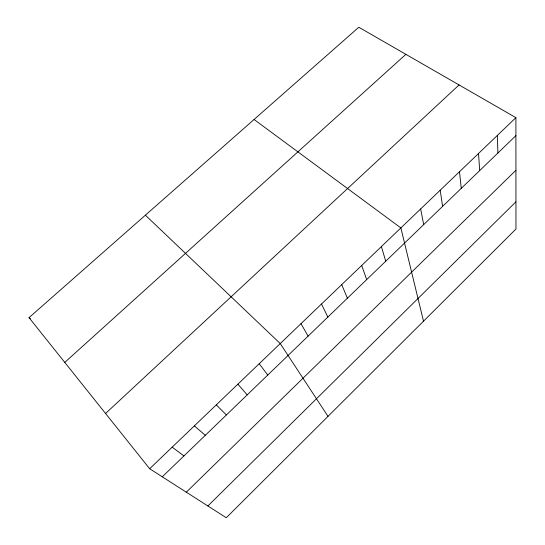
<?xml version="1.0" encoding="UTF-8"?>
<svg xmlns="http://www.w3.org/2000/svg" width="545" height="545" viewBox="0 0 545 545"><rect width="100%" height="100%" fill="white"/><g stroke="black" fill="none" stroke-linecap="round" stroke-linejoin="round"><path stroke-width="0.82" d="M207.877 505.978L515.945 201.8M186.315 492.183L515.924 170.278M162.287 476.807L515.904 135.644M149.664 468.734L515.897 117.652L358.814 27.25L29.035 317.646L149.664 468.734L226.277 517.75L515.965 229.029L515.897 117.652M105.56 413.492L459.06 84.938M64.773 362.405L405.882 54.337M254.072 119.484L400.868 227.919L423.506 321.182M172.172 447.159L183.938 455.92M29.035 317.646L30.35 318.682M194.367 425.877L205.308 435.305M145.386 215.186L280.239 343.561L328.008 416.36M216.27 404.881L226.4 414.956M237.879 384.164L247.219 394.873M259.202 363.726L267.765 375.042M301.003 323.655L308.089 336.142M321.496 304.008L327.865 317.061M341.722 284.619L347.397 298.217M361.689 265.476L366.683 279.612M381.405 246.578L385.731 261.232M420.658 208.946L423.69 224.615M440.197 190.212L442.594 206.371M459.49 171.723L461.261 188.359M478.53 153.472L479.702 170.571M497.333 135.446L497.919 153.002"/></g></svg>
